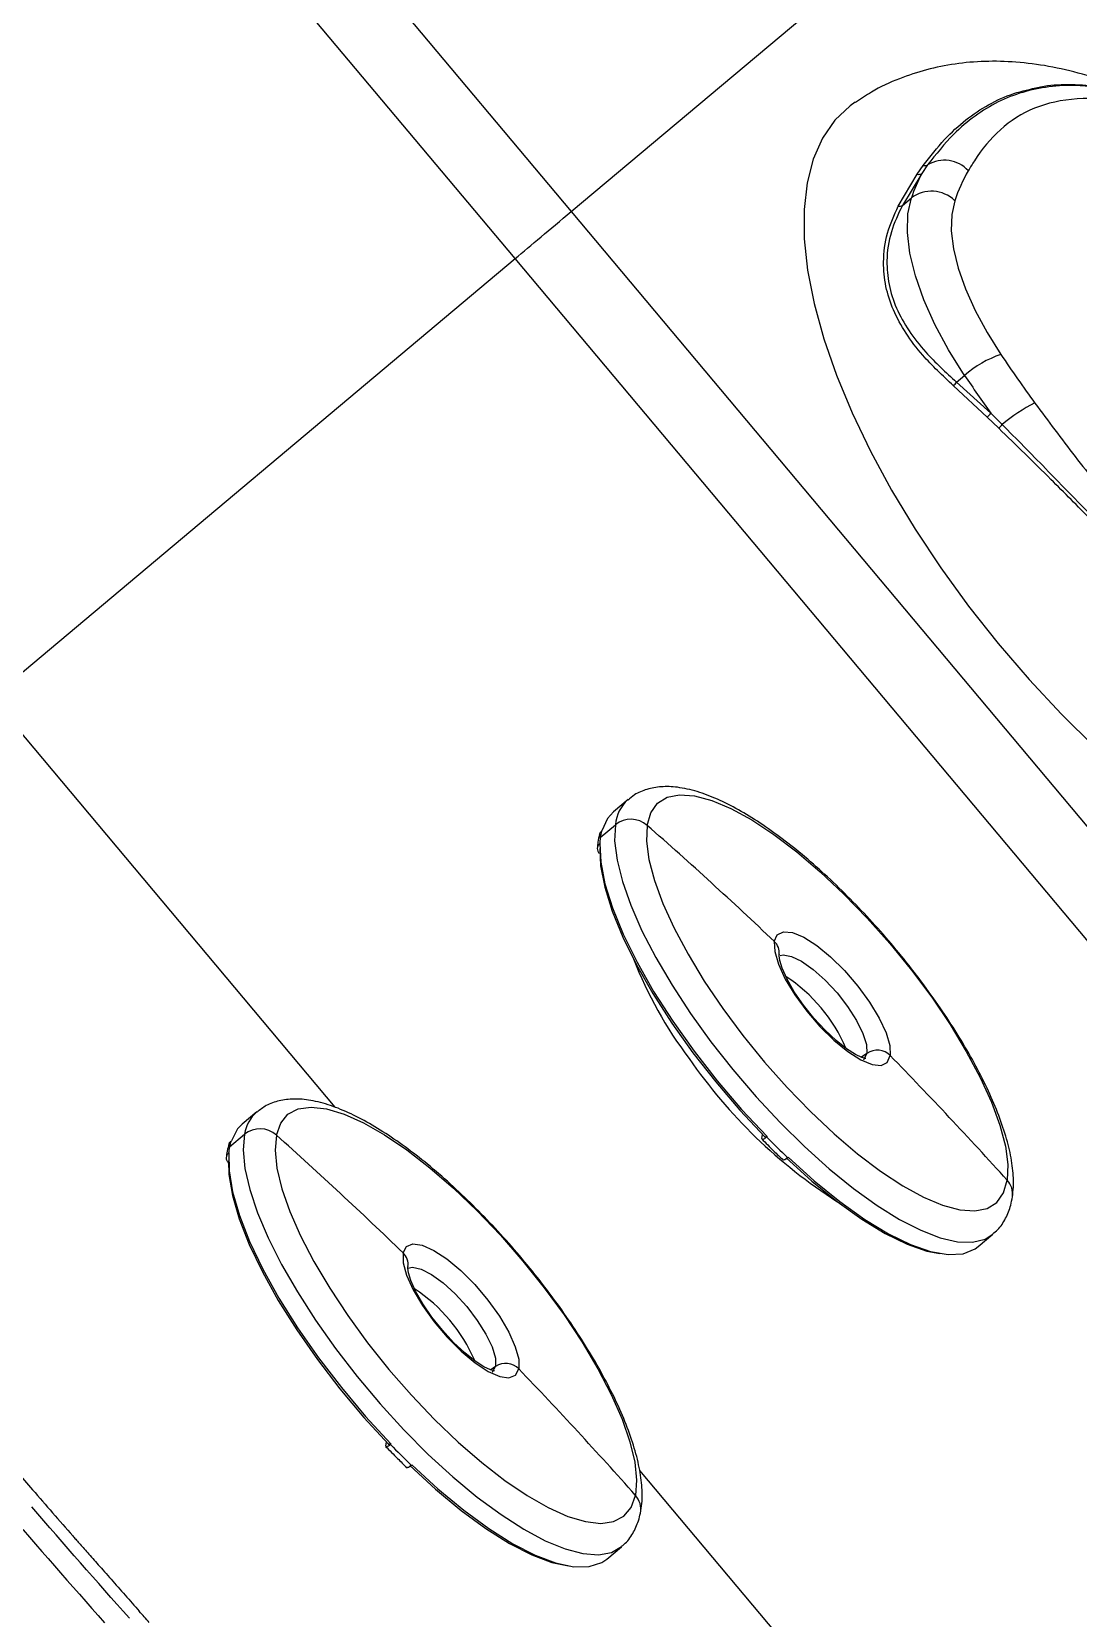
# Model space of a CAD drawing. Extents: x -50 to 28, y -10 to 124.
# Drawn here: x -41.12 to -37.75, y 10.8 to 15.9 of the extents above; entities that cross this region are included whole.
import ezdxf

# ---------------------------------------------------------------- set-up
doc = ezdxf.new("R2010")
doc.units = 0
doc.header["$MEASUREMENT"] = 0
doc.layers.add('GEOMETRY', color=2, linetype='Continuous', lineweight=25)

# ---------------------------------------------------------------- blocks, each defined once
blk = doc.blocks.new('2026 EXCURSION-ENTICE')
at = {"layer": 'GEOMETRY'}
for p, q in [((-30.6788, -60.2961), (-27.903, -63.6041)), ((-28.0833, -63.7554), (-30.9107, -60.3859)), ((-27.903, -63.6041), (-26.2701, -62.234)), ((-26.7891, -63.4834), (-26.7697, -63.4553)), ((-26.7552, -63.454), (-26.7739, -63.4811)), ((-26.8496, -63.5864), (-26.7891, -63.4834)), ((-26.7739, -63.4811), (-26.8365, -63.5844)), ((-26.8365, -63.5844), (-26.8074, -63.5599)), ((-27.903, -63.6041), (-25.1468, -66.8889)), ((-29.7689, -65.1698), (-28.0833, -63.7554)), ((-25.2755, -67.1016), (-28.0833, -63.7554)), ((-26.6617, -64.1528), (-26.6361, -64.1312)), ((-26.5636, -64.2656), (-26.6721, -64.1647)), ((-26.6617, -64.1528), (-26.5515, -64.253)), ((-26.5264, -64.3011), (-26.5636, -64.2656)), ((-26.5515, -64.253), (-26.5151, -64.2893)), ((-29.7689, -65.1698), (-28.6636, -66.4871)), ((-27.7196, -65.4964), (-27.7669, -65.536)), ((-27.8091, -65.6182), (-27.7604, -65.5773)), ((-27.8037, -65.5974), (-27.8051, -65.5986)), ((-27.8114, -65.6395), (-27.81, -65.6383)), ((-27.2333, -65.9957), (-27.2334, -65.996)), ((-26.9505, -66.3135), (-26.9681, -66.3259)), ((-28.9151, -66.5019), (-28.9624, -66.5416)), ((-29.0029, -66.6143), (-28.9542, -66.5735)), ((-27.289, -66.5871), (-27.287, -66.5744)), ((-27.2781, -66.5808), (-27.278, -66.58)), ((-27.272, -66.5814), (-27.2734, -66.5825)), ((-29.006, -66.6348), (-29.0046, -66.6336)), ((-28.9966, -66.5945), (-28.998, -66.5956)), ((-27.2057, -66.6492), (-27.2043, -66.648)), ((-26.5927, -66.9354), (-26.5454, -66.8958)), ((-28.4288, -67.0011), (-28.4288, -67.0011)), ((-28.1463, -67.3212), (-28.1619, -67.3321)), ((-28.4998, -67.5768), (-28.4973, -67.5646)), ((-28.489, -67.5704), (-28.4889, -67.5696)), ((-28.4832, -67.5707), (-28.4846, -67.5719)), ((-28.4171, -67.6395), (-28.4157, -67.6383)), ((-27.6828, -67.6559), (-26.417, -69.1644)), ((-27.7882, -67.941), (-27.7409, -67.9013))]:
    blk.add_line(p, q, dxfattribs=at)
at = {"layer": 'GEOMETRY', "flags": 128}
for points in [[(-26.9883, -63.2516), (-27.0046, -63.2633), (-27.0538, -63.3102), (-27.0935, -63.3676), (-27.1234, -63.435), (-27.1433, -63.5119), (-27.153, -63.5977), (-27.1524, -63.6915), (-27.1415, -63.7926), (-27.1204, -63.9001), (-27.0893, -64.0132), (-27.0484, -64.1308), (-26.9981, -64.2519), (-26.9389, -64.3755), (-26.8712, -64.5006), (-26.7955, -64.6261), (-26.7127, -64.7508), (-26.6233, -64.8739), (-26.5281, -64.9941), (-26.428, -65.1105), (-26.3237, -65.2221), (-26.2163, -65.3279)], [(-26.6361, -64.1312), (-26.6874, -64.0494), (-26.7314, -63.9677), (-26.7672, -63.8877), (-26.7943, -63.8107), (-26.812, -63.7382), (-26.8202, -63.6715), (-26.8186, -63.6117), (-26.8074, -63.5599)], [(-26.6678, -63.5689), (-26.6775, -63.6138), (-26.6789, -63.6656), (-26.6718, -63.7234), (-26.6564, -63.7862), (-26.633, -63.8529), (-26.6019, -63.9223), (-26.5638, -63.9931), (-26.5193, -64.064)], [(-27.6581, -65.5796), (-27.6461, -65.5388), (-27.6244, -65.5084), (-27.5933, -65.489), (-27.5535, -65.481), (-27.5055, -65.4844), (-27.4502, -65.4992), (-27.3885, -65.5252), (-27.3216, -65.5618), (-27.2505, -65.6086), (-27.1764, -65.6646), (-27.1007, -65.7289), (-27.0246, -65.8005), (-26.9494, -65.878), (-26.8764, -65.9602), (-26.8069, -66.0457), (-26.742, -66.1329), (-26.6829, -66.2205), (-26.6306, -66.3069), (-26.5859, -66.3906), (-26.5496, -66.4702), (-26.5224, -66.5443), (-26.5047, -66.6117), (-26.4969, -66.6713), (-26.4989, -66.7219)], [(-27.7669, -65.536), (-27.7859, -65.5572), (-27.8037, -65.5974)], [(-27.7604, -65.5773), (-27.7628, -65.6298), (-27.7552, -65.6911), (-27.7379, -65.7605), (-27.7109, -65.8367), (-27.6749, -65.9186), (-27.6303, -66.0048), (-27.5778, -66.0941), (-27.5183, -66.1849), (-27.4527, -66.276), (-27.3821, -66.3658), (-27.3076, -66.4529), (-27.2303, -66.536), (-27.1514, -66.6137), (-27.0723, -66.6848), (-26.9941, -66.7482), (-26.918, -66.8029), (-26.8454, -66.848), (-26.7773, -66.8829), (-26.7148, -66.9069), (-26.6589, -66.9197), (-26.6104, -66.9211), (-26.5702, -66.9111), (-26.5448, -66.8953)], [(-27.6581, -65.5796), (-27.6602, -65.6302), (-27.6523, -65.6897), (-27.6346, -65.7571), (-27.6074, -65.8313), (-27.5711, -65.9109), (-27.5265, -65.9946), (-27.4741, -66.081), (-27.415, -66.1685), (-27.3501, -66.2558), (-27.2806, -66.3413), (-27.2076, -66.4235), (-27.1324, -66.501), (-27.0563, -66.5726), (-26.9806, -66.6369), (-26.9065, -66.6929), (-26.8354, -66.7397), (-26.7685, -66.7763), (-26.7068, -66.8023), (-26.6515, -66.8171), (-26.6036, -66.8205), (-26.5637, -66.8124), (-26.5327, -66.7931), (-26.5109, -66.7627), (-26.4989, -66.7219)], [(-27.8105, -65.6541), (-27.808, -65.7103), (-27.7947, -65.7789), (-27.7707, -65.8558), (-27.7364, -65.9394), (-27.6924, -66.0284), (-27.6395, -66.1211), (-27.5786, -66.2159), (-27.5108, -66.3113), (-27.4373, -66.4053), (-27.3594, -66.4965), (-27.2785, -66.5832)], [(-27.81, -65.6383), (-27.8076, -65.6983), (-27.7942, -65.7677), (-27.77, -65.8454), (-27.7353, -65.93), (-27.6908, -66.02), (-27.6373, -66.1138), (-27.5757, -66.2098), (-27.5071, -66.3062), (-27.4327, -66.4014), (-27.3539, -66.4937), (-27.272, -66.5814)], [(-27.2487, -65.9531), (-27.2391, -65.9315), (-27.2192, -65.9218), (-27.1902, -65.9246), (-27.1538, -65.9397), (-27.112, -65.9663), (-27.0674, -66.0029), (-27.0224, -66.0472), (-26.9797, -66.0967), (-26.9418, -66.1486), (-26.9109, -66.1998), (-26.8888, -66.2474), (-26.8768, -66.2885), (-26.8755, -66.3208)], [(-27.2487, -65.9531), (-27.2474, -65.9854), (-27.2354, -66.0266), (-27.2133, -66.0741), (-27.1824, -66.1253), (-27.1445, -66.1772), (-27.1018, -66.2268), (-27.0568, -66.2711), (-27.0122, -66.3076), (-26.9704, -66.3342), (-26.934, -66.3494), (-26.905, -66.3522), (-26.8851, -66.3425), (-26.8755, -66.3208)], [(-26.9539, -66.3301), (-26.9547, -66.3299), (-26.9669, -66.3265), (-26.9876, -66.3166), (-27.0158, -66.2987), (-27.0491, -66.2725), (-27.0851, -66.2389), (-27.1212, -66.2), (-27.155, -66.1578), (-27.1845, -66.1151), (-27.2078, -66.0746), (-27.2237, -66.0392), (-27.2313, -66.0146), (-27.2335, -65.9997), (-27.2333, -65.9957), (-27.2333, -65.9957)], [(-27.2296, -65.9983), (-27.2199, -65.9964), (-27.1935, -66.0011), (-27.1607, -66.0171), (-27.1236, -66.0433), (-27.0848, -66.0781), (-27.0469, -66.1189), (-27.0126, -66.163), (-26.9841, -66.2075), (-26.9634, -66.2492), (-26.952, -66.2854), (-26.9505, -66.3135)], [(-26.9621, -66.3341), (-26.9591, -66.3317), (-26.9505, -66.3135)], [(-28.852, -66.5765), (-28.8381, -66.5376), (-28.8146, -66.5093), (-28.7818, -66.4921), (-28.7403, -66.4863), (-28.6908, -66.4919), (-28.6342, -66.5089), (-28.5715, -66.5369), (-28.5036, -66.5756), (-28.4319, -66.6242), (-28.3574, -66.6819), (-28.2815, -66.7477), (-28.2054, -66.8205), (-28.1306, -66.8991), (-28.0582, -66.982), (-27.9895, -67.0679), (-27.9256, -67.1554), (-27.8677, -67.2428), (-27.8168, -67.3288), (-27.7737, -67.4118), (-27.7391, -67.4905), (-27.7137, -67.5634), (-27.6979, -67.6294), (-27.692, -67.6873), (-27.696, -67.736)], [(-28.9624, -66.5416), (-28.9768, -66.5565), (-28.9966, -66.5945)], [(-28.9542, -66.5735), (-28.9586, -66.624), (-28.953, -66.6837), (-28.9376, -66.7515), (-28.9125, -66.8264), (-28.8783, -66.9072), (-28.8353, -66.9927), (-28.7844, -67.0815), (-28.7262, -67.1722), (-28.6618, -67.2633), (-28.5921, -67.3534), (-28.5183, -67.4412), (-28.4414, -67.5252), (-28.3628, -67.6041), (-28.2836, -67.6766), (-28.2051, -67.7417), (-28.1286, -67.7982), (-28.0551, -67.8453), (-27.986, -67.8823), (-27.9223, -67.9085), (-27.865, -67.9236), (-27.815, -67.9273), (-27.7731, -67.9195), (-27.7406, -67.9011)], [(-28.852, -66.5765), (-28.856, -66.6253), (-28.8501, -66.6831), (-28.8342, -66.7491), (-28.8088, -66.822), (-28.7743, -66.9007), (-28.7312, -66.9837), (-28.6802, -67.0697), (-28.6224, -67.1572), (-28.5585, -67.2446), (-28.4898, -67.3305), (-28.4174, -67.4135), (-28.3425, -67.492), (-28.2665, -67.5648), (-28.1906, -67.6306), (-28.1161, -67.6883), (-28.0443, -67.7369), (-27.9765, -67.7756), (-27.9137, -67.8037), (-27.8571, -67.8206), (-27.8077, -67.8262), (-27.7662, -67.8204), (-27.7334, -67.8032), (-27.7099, -67.7749), (-27.696, -67.736)], [(-29.0046, -66.6336), (-29.0044, -66.6917), (-28.9931, -66.7594), (-28.9709, -66.8356), (-28.9381, -66.919), (-28.8954, -67.0081), (-28.8436, -67.1014), (-28.7834, -67.197), (-28.7161, -67.2935), (-28.6427, -67.389), (-28.5646, -67.482), (-28.4832, -67.5707)], [(-29.0059, -66.6589), (-29.0047, -66.7038), (-28.9935, -66.7708), (-28.9715, -66.8461), (-28.9391, -66.9286), (-28.8969, -67.0167), (-28.8457, -67.1088), (-28.7862, -67.2034), (-28.7197, -67.2987), (-28.6472, -67.3932), (-28.57, -67.485), (-28.4895, -67.5727)], [(-27.2108, -66.6499), (-27.128, -66.7246), (-27.0462, -66.7907), (-26.967, -66.8472), (-26.8915, -66.893), (-26.8213, -66.9273), (-26.7576, -66.9496), (-26.7158, -66.9579)], [(-27.2043, -66.648), (-27.1205, -66.7236), (-27.0378, -66.7906), (-26.9576, -66.8477), (-26.8813, -66.8941), (-26.8103, -66.9288), (-26.7458, -66.9513), (-26.6889, -66.9611), (-26.6408, -66.9582), (-26.6021, -66.9424), (-26.5927, -66.9354)], [(-28.4437, -66.9559), (-28.433, -66.9354), (-28.4121, -66.927), (-28.3822, -66.9311), (-28.3451, -66.9475), (-28.3029, -66.9752), (-28.2581, -67.0127), (-28.2132, -67.0577), (-28.171, -67.1076), (-28.1337, -67.1596), (-28.1037, -67.2105), (-28.0826, -67.2575), (-28.0716, -67.2979), (-28.0715, -67.3291)], [(-28.4437, -66.9559), (-28.4435, -66.9871), (-28.4326, -67.0275), (-28.4115, -67.0745), (-28.3814, -67.1254), (-28.3442, -67.1774), (-28.3019, -67.2273), (-28.257, -67.2723), (-28.2122, -67.3097), (-28.17, -67.3375), (-28.1329, -67.3539), (-28.1031, -67.358), (-28.0822, -67.3496), (-28.0715, -67.3291)], [(-28.1493, -67.3356), (-28.1504, -67.3354), (-28.1627, -67.3319), (-28.1837, -67.3219), (-28.212, -67.3037), (-28.2454, -67.2773), (-28.2815, -67.2436), (-28.3175, -67.2045), (-28.3513, -67.1623), (-28.3806, -67.1196), (-28.4037, -67.0792), (-28.4194, -67.044), (-28.4269, -67.0196), (-28.429, -67.005), (-28.4288, -67.0011), (-28.4288, -67.0011)], [(-28.4286, -66.9999), (-28.4286, -67), (-28.4288, -67.001)], [(-28.4283, -67.0052), (-28.4132, -67.0019), (-28.3861, -67.0077), (-28.3527, -67.0247), (-28.3153, -67.0519), (-28.2765, -67.0873), (-28.2389, -67.1286), (-28.205, -67.1729), (-28.1772, -67.2172), (-28.1574, -67.2585), (-28.1468, -67.294), (-28.1463, -67.3212)], [(-28.1573, -67.3395), (-28.1559, -67.3384), (-28.1463, -67.3212)], [(-28.422, -67.6404), (-28.3392, -67.7165), (-28.2571, -67.7844), (-28.1772, -67.8428), (-28.101, -67.8907), (-28.0297, -67.9273), (-27.9646, -67.9518), (-27.9113, -67.9634)], [(-28.4157, -67.6383), (-28.3319, -67.7154), (-28.2488, -67.7841), (-28.168, -67.8432), (-28.0909, -67.8917), (-28.0188, -67.9287), (-27.9529, -67.9535), (-27.8946, -67.9658), (-27.8447, -67.9652), (-27.8042, -67.9519), (-27.7882, -67.941)]]:
    blk.add_lwpolyline(points, dxfattribs=at)
at = {"layer": 'GEOMETRY'}
for centre, radius, start, end in [((-26.7639, -63.4386), 0.0176, 250.7963, 299.4314), ((-26.7008, -63.5426), 0.104, 42.4349, 121.5409), ((-26.1778, -63.7328), 0.5167, 149.7465, 161.506), ((-26.2802, -63.7372), 0.5562, 152.5885, 161.4146), ((-26.7838, -63.4667), 0.0175, 252.5192, 304.5802), ((-26.7428, -63.646), 0.1076, 45.7875, 126.8654), ((-26.8456, -63.5695), 0.0174, 256.6702, 301.4334), ((-26.4124, -64.3847), 0.338, 108.4374, 131.4258), ((-22.6569, -61.4684), 4.6535, 213.9024, 216.2502), ((-22.6154, -61.4296), 4.844, 213.8987, 215.652), ((-26.7109, -64.1203), 0.0589, 311.1339, 326.5421), ((-26.1815, -64.682), 0.5153, 116.2972, 130.3516), ((-26.6141, -64.205), 0.0789, 309.7751, 322.4907), ((-26.5882, -64.2304), 0.0939, 311.1068, 321.1016), ((-27.6382, -65.5881), 0.1227, 131.9273, 174.9375), ((-27.7106, -65.6397), 0.0798, 48.826, 128.5891), ((-27.5817, -65.6528), 0.2301, 171.3469, 176.6935), ((-27.626, -65.646), 0.1853, 165.178, 171.3552), ((-36.9393, -76.1645), 14.0777, 46.49873, 48.75433), ((-27.2814, -65.9889), 0.0485, 352.0446, 47.6336), ((-26.4567, -65.5231), 1.3373, 201.3025, 217.1204), ((-27.4997, -66.5041), 0.5245, 23.3, 56.7114), ((-26.1393, -65.3746), 1.6816, 214.6274, 237.3231), ((-26.9174, -66.3624), 0.0591, 44.8053, 124.0319), ((-36.7246, -75.9466), 13.7717, 42.05436, 44.34325), ((-28.8383, -66.5904), 0.1172, 130.8869, 171.6981), ((-28.9049, -66.6355), 0.0792, 48.0974, 128.5054), ((-38.3273, -77.1855), 14.2243, 45.98541, 48.23067), ((-25.4892, -64.8396), 2.4942, 224.3297, 226.512), ((-28.7993, -66.6555), 0.2078, 168.568, 174.2917), ((-28.8383, -66.6476), 0.1679, 161.9788, 168.5745), ((-26.5467, -66.7663), 0.0653, 351.9176, 42.9305), ((-28.4772, -66.992), 0.0493, 350.6935, 47.0874), ((-28.6952, -67.5097), 0.5246, 23.3018, 56.7134), ((-28.1136, -67.37), 0.0587, 44.0764, 123.8744), ((-38.1298, -76.9887), 13.9455, 41.56632, 43.84141), ((-26.652, -65.8123), 2.5406, 223.8354, 225.9912), ((-27.7449, -67.7808), 0.0663, 349.1879, 42.4432)]:
    blk.add_arc(centre, radius, start, end, dxfattribs=at)
for points, knots in [([(-19.8034, -75.3764), (-20.3196, -75.3589), (-20.8361, -75.3401), (-21.608, -75.31), (-21.8648, -75.2996), (-22.3776, -75.2781), (-22.6337, -75.2669), (-23.4014, -75.2323), (-23.9128, -75.2077), (-24.6827, -75.1677), (-24.9398, -75.1539), (-25.4546, -75.125), (-25.7123, -75.11), (-26.4855, -75.063), (-27.0008, -75.0288), (-28.0314, -74.9528), (-28.5466, -74.9109), (-29.3183, -74.8405), (-29.5753, -74.8158), (-29.9606, -74.7766), (-30.0889, -74.7632), (-30.2813, -74.7425), (-30.3615, -74.7338), (-30.4457, -74.7245), (-30.4657, -74.7222), (-30.4737, -74.7213), (-30.4777, -74.7209), (-30.49, -74.7195), (-30.4989, -74.7185), (-30.5161, -74.7166), (-30.524, -74.7157), (-30.5398, -74.7139), (-30.5477, -74.713), (-30.5713, -74.7104), (-30.5867, -74.7086), (-30.6322, -74.7035), (-30.6613, -74.7002), (-30.7179, -74.6936), (-30.7458, -74.6904), (-30.8043, -74.6836), (-30.8348, -74.68), (-30.882, -74.6745), (-30.8979, -74.6726), (-30.9301, -74.6688), (-30.9461, -74.6669), (-30.9935, -74.6612), (-31.024, -74.6575), (-31.0698, -74.6515), (-31.085, -74.6494), (-31.1159, -74.645), (-31.1316, -74.6427), (-31.1552, -74.6392), (-31.1632, -74.638), (-31.1792, -74.6355), (-31.1871, -74.6343), (-31.2107, -74.6305), (-31.2264, -74.6279), (-31.2735, -74.62), (-31.3048, -74.6144), (-31.5866, -74.5618), (-31.8334, -74.4972), (-32.3156, -74.3338), (-32.5511, -74.2347), (-33.0055, -74.0043), (-33.2245, -73.8728), (-33.6416, -73.5802), (-33.8397, -73.4189), (-34.2109, -73.07), (-34.3841, -72.8823), (-34.7019, -72.4841), (-34.8466, -72.2736), (-35.1047, -71.8343), (-35.2181, -71.6054), (-35.3628, -71.2518), (-35.4069, -71.1322), (-35.4865, -70.89), (-35.522, -70.7674), (-35.5841, -70.5202), (-35.6108, -70.3955), (-35.6385, -70.2387), (-35.6437, -70.2072), (-35.6512, -70.1601), (-35.6536, -70.1444), (-35.6583, -70.1134), (-35.6605, -70.0982), (-35.6668, -70.0532), (-35.6706, -70.0238), (-35.6762, -69.9791), (-35.678, -69.9641), (-35.6817, -69.9336), (-35.6835, -69.918), (-35.6863, -69.8943), (-35.6872, -69.8866), (-35.689, -69.8718), (-35.6898, -69.8646), (-35.6916, -69.8492), (-35.6926, -69.841), (-35.6945, -69.825), (-35.6954, -69.817), (-35.7001, -69.7768), (-35.7039, -69.7444), (-35.7115, -69.6788), (-35.7153, -69.6456), (-35.723, -69.5784), (-35.7268, -69.5444), (-35.7382, -69.4425), (-35.7457, -69.3749), (-35.7547, -69.2923), (-35.7565, -69.2758), (-35.7601, -69.2431), (-35.7618, -69.2267), (-35.7652, -69.1951), (-35.7669, -69.18), (-35.7701, -69.1497), (-35.7717, -69.1342), (-35.7768, -69.0863), (-35.7802, -69.0541), (-35.7869, -68.9899), (-35.797, -68.8937), (-35.8068, -68.7974), (-35.8261, -68.6048), (-35.8387, -68.4764), (-35.8998, -67.8343), (-35.9434, -67.3203), (-36.0224, -66.2916), (-36.0579, -65.7769), (-36.1066, -65.0042), (-36.1222, -64.7464), (-36.152, -64.2309), (-36.1663, -63.973), (-36.2076, -63.2001), (-36.2331, -62.6858), (-36.2805, -61.6622), (-36.3024, -61.1525), (-36.3332, -60.3871), (-36.3431, -60.1319), (-36.3622, -59.6212), (-36.3715, -59.3657), (-36.3893, -58.8539), (-36.3979, -58.5977), (-36.4146, -58.0841), (-36.4226, -57.8268), (-36.4382, -57.3111), (-36.4457, -57.0529), (-36.4602, -56.5366), (-36.4672, -56.2784), (-36.4873, -55.5038), (-36.4996, -54.9873), (-36.534, -53.4373), (-36.5532, -52.4035), (-36.5854, -50.3354), (-36.5984, -49.3011), (-36.6191, -47.233), (-36.6267, -46.1992), (-36.6376, -44.1323), (-36.6408, -43.0992), (-36.6428, -41.5493), (-36.6431, -41.0327), (-36.6431, -40.2577), (-36.643, -39.9994), (-36.6429, -39.6765), (-36.6429, -39.6119), (-36.6429, -39.4827), (-36.6428, -39.418), (-36.6428, -39.2899), (-36.6428, -39.2267), (-36.6428, -39.1036), (-36.6428, -39.0437), (-36.6428, -38.9849)], [0, 0, 0, 0, 0.03125, 0.03125, 0.046875, 0.046875, 0.0625, 0.0625, 0.09375, 0.09375, 0.109375, 0.109375, 0.125, 0.125, 0.15625, 0.15625, 0.1875, 0.1875, 0.203125, 0.203125, 0.210937, 0.210937, 0.214844, 0.21582, 0.216064, 0.216064, 0.216309, 0.216309, 0.216797, 0.216797, 0.217285, 0.217285, 0.217773, 0.217773, 0.21875, 0.21875, 0.220703, 0.220703, 0.222656, 0.222656, 0.224609, 0.224609, 0.225586, 0.225586, 0.226562, 0.226562, 0.228516, 0.228516, 0.229492, 0.229492, 0.230469, 0.230469, 0.230957, 0.230957, 0.231445, 0.231445, 0.232422, 0.232422, 0.234375, 0.234375, 0.25, 0.25, 0.265625, 0.265625, 0.28125, 0.28125, 0.296875, 0.296875, 0.3125, 0.3125, 0.328125, 0.328125, 0.34375, 0.34375, 0.351562, 0.351562, 0.359375, 0.359375, 0.367187, 0.367187, 0.369141, 0.369141, 0.370117, 0.370117, 0.371094, 0.371094, 0.373047, 0.373047, 0.374023, 0.374023, 0.375, 0.375, 0.375488, 0.375488, 0.375977, 0.375977, 0.376465, 0.376465, 0.376953, 0.376953, 0.378906, 0.378906, 0.380859, 0.380859, 0.382812, 0.382812, 0.386719, 0.386719, 0.387695, 0.387695, 0.388672, 0.388672, 0.389648, 0.389648, 0.390625, 0.390625, 0.392578, 0.392578, 0.394531, 0.398437, 0.398437, 0.40625, 0.40625, 0.4375, 0.4375, 0.46875, 0.46875, 0.484375, 0.484375, 0.5, 0.5, 0.53125, 0.53125, 0.5625, 0.5625, 0.578125, 0.578125, 0.59375, 0.59375, 0.609375, 0.609375, 0.625, 0.625, 0.640625, 0.640625, 0.65625, 0.65625, 0.6875, 0.6875, 0.75, 0.75, 0.8125, 0.8125, 0.875, 0.875, 0.9375, 0.9375, 0.96875, 0.96875, 0.984375, 0.984375, 0.988281, 0.988281, 0.992187, 0.992187, 0.996094, 0.996094, 1, 1, 1, 1]), ([(-26.0782, -63.2272), (-26.0967, -63.2189), (-26.1557, -63.1923), (-26.2515, -63.1616), (-26.3638, -63.135), (-26.4687, -63.1214), (-26.5694, -63.1188), (-26.6658, -63.127), (-26.7581, -63.1455), (-26.8486, -63.1756), (-26.9258, -63.2107), (-26.9703, -63.2411), (-26.9869, -63.2525)], [0, 0, 0, 0, 0.062035, 0.197917, 0.316766, 0.429654, 0.53673, 0.638961, 0.73749, 0.833372, 0.937492, 1, 1, 1, 1]), ([(-26.7697, -63.4553), (-26.747, -63.4265), (-26.7029, -63.3705), (-26.6329, -63.3069), (-26.5588, -63.2575), (-26.4806, -63.2217), (-26.4239, -63.2096), (-26.3965, -63.2038)], [0, 0, 0, 0, 0.209783, 0.407623, 0.605482, 0.809331, 1, 1, 1, 1]), ([(-26.2053, -63.205), (-26.228, -63.2022), (-26.2831, -63.1952), (-26.3648, -63.2005), (-26.4499, -63.2179), (-26.5293, -63.249), (-26.6033, -63.2942), (-26.6796, -63.3585), (-26.7279, -63.4195), (-26.7552, -63.454)], [0, 0, 0, 0, 0.100791, 0.244888, 0.384943, 0.524997, 0.669057, 0.813115, 1, 1, 1, 1]), ([(-26.3965, -63.2038), (-26.3946, -63.2033), (-26.3651, -63.1957), (-26.3028, -63.1945), (-26.2322, -63.1958), (-26.1902, -63.2053), (-26.1801, -63.2076)], [0, 0, 0, 0, 0.028253, 0.447793, 0.867327, 1, 1, 1, 1]), ([(-25.778, -63.3526), (-25.8226, -63.3351), (-25.9024, -63.3037), (-26.0128, -63.2701), (-26.1378, -63.2427), (-26.2768, -63.2345), (-26.4159, -63.2649), (-26.5251, -63.3353), (-26.5881, -63.4124), (-26.6177, -63.4617), (-26.6241, -63.4725)], [0, 0, 0, 0, 0.113314, 0.203025, 0.292712, 0.459327, 0.623089, 0.788453, 0.954097, 1, 1, 1, 1]), ([(-26.6721, -64.1647), (-26.7066, -64.1322), (-26.7642, -64.078), (-26.8267, -63.9957), (-26.8675, -63.9216), (-26.8923, -63.8441), (-26.9, -63.7602), (-26.8883, -63.6708), (-26.8626, -63.6149), (-26.8496, -63.5864)], [0, 0, 0, 0, 0.18374, 0.307284, 0.433662, 0.557175, 0.6842, 0.839564, 1, 1, 1, 1]), ([(-26.8365, -63.5844), (-26.8497, -63.6121), (-26.8762, -63.6674), (-26.8894, -63.7555), (-26.882, -63.8388), (-26.8581, -63.915), (-26.817, -63.9879), (-26.7544, -64.0684), (-26.6963, -64.1213), (-26.6617, -64.1528)], [0, 0, 0, 0, 0.1581473, 0.3160961, 0.4411291, 0.566123, 0.6909479, 0.8158743, 1, 1, 1, 1]), ([(-26.4097, -64.2201), (-26.3671, -64.2776), (-26.2818, -64.3927), (-26.1281, -64.5834), (-25.946, -64.7834), (-25.7349, -64.9826), (-25.52, -65.1537), (-25.3431, -65.2731), (-25.2393, -65.3357), (-25.2061, -65.3556)], [0, 0, 0, 0, 0.123109, 0.246087, 0.417508, 0.584005, 0.75227, 0.920794, 1, 1, 1, 1]), ([(-26.5151, -64.2893), (-26.4687, -64.3362), (-26.3666, -64.4393), (-26.2082, -64.6034), (-26.039, -64.7746), (-25.8689, -64.9403), (-25.6977, -65.0961), (-25.5301, -65.2423), (-25.3806, -65.3689), (-25.2936, -65.4445), (-25.2557, -65.4775)], [0, 0, 0, 0, 0.109289, 0.240653, 0.372441, 0.503824, 0.63517, 0.766922, 0.898249, 1, 1, 1, 1]), ([(-25.2664, -65.4899), (-25.2931, -65.4653), (-25.3553, -65.408), (-25.4625, -65.3143), (-25.5858, -65.2065), (-25.7143, -65.092), (-25.8441, -64.9727), (-25.9726, -64.8504), (-26.1004, -64.7252), (-26.2288, -64.5964), (-26.3708, -64.4524), (-26.4703, -64.3557), (-26.5264, -64.3011)], [0, 0, 0, 0, 0.074578, 0.173246, 0.271929, 0.37367, 0.475414, 0.572737, 0.670057, 0.77015, 0.870233, 1, 1, 1, 1]), ([(-26.4821, -66.7755), (-26.4809, -66.7651), (-26.4774, -66.7357), (-26.4801, -66.6832), (-26.4924, -66.6162), (-26.5141, -66.5432), (-26.5445, -66.4658), (-26.5825, -66.3855), (-26.6276, -66.303), (-26.679, -66.2192), (-26.736, -66.135), (-26.7979, -66.0514), (-26.8639, -65.9696), (-26.933, -65.8905), (-27.0045, -65.8152), (-27.0773, -65.7447), (-27.1505, -65.6799), (-27.2234, -65.6217), (-27.295, -65.5708), (-27.3649, -65.528), (-27.4326, -65.4938), (-27.498, -65.4691), (-27.558, -65.4557), (-27.6118, -65.4535), (-27.6582, -65.462), (-27.6952, -65.4767), (-27.7129, -65.4924), (-27.7196, -65.4984)], [0, 0, 0, 0, 0.022948, 0.064667, 0.108119, 0.152032, 0.195376, 0.238174, 0.280571, 0.322695, 0.364639, 0.40647, 0.448241, 0.489994, 0.531764, 0.573586, 0.615507, 0.657586, 0.699901, 0.742563, 0.785727, 0.82959, 0.874275, 0.912705, 0.947523, 0.980111, 1, 1, 1, 1]), ([(-27.8116, -65.6083), (-27.8135, -65.6164), (-27.8169, -65.631), (-27.8182, -65.6473), (-27.8187, -65.6545)], [0, 0, 0, 0, 0.55492, 1, 1, 1, 1]), ([(-27.8113, -65.6091), (-27.8111, -65.6078), (-27.8103, -65.6037), (-27.8072, -65.6007), (-27.8051, -65.5986)], [0, 0, 0, 0, 0.318919, 1, 1, 1, 1]), ([(-27.8114, -65.6396), (-27.8134, -65.6417), (-27.8175, -65.6459), (-27.8192, -65.6544), (-27.818, -65.663), (-27.8141, -65.6676), (-27.8122, -65.6699)], [0, 0, 0, 0, 0.2506569, 0.500369, 0.7492605, 1, 1, 1, 1]), ([(-27.6798, -67.7932), (-27.6781, -67.7829), (-27.6733, -67.7543), (-27.6742, -67.7032), (-27.6841, -67.638), (-27.7037, -67.5662), (-27.7321, -67.4898), (-27.7684, -67.4101), (-27.8119, -67.328), (-27.8619, -67.2444), (-27.9177, -67.1602), (-27.9785, -67.0764), (-28.0436, -66.9941), (-28.1121, -66.9142), (-28.1831, -66.838), (-28.2556, -66.7662), (-28.3289, -66.7), (-28.4019, -66.6402), (-28.4739, -66.5876), (-28.5442, -66.5428), (-28.6125, -66.5065), (-28.6784, -66.4795), (-28.7393, -66.4635), (-28.7943, -66.4586), (-28.8422, -66.4644), (-28.8834, -66.4782), (-28.9046, -66.4951), (-28.9142, -66.5027)], [0, 0, 0, 0, 0.022844, 0.063396, 0.106065, 0.14971, 0.192852, 0.235424, 0.277565, 0.319408, 0.361054, 0.402573, 0.444022, 0.485444, 0.526876, 0.568349, 0.609909, 0.651611, 0.693526, 0.735757, 0.778445, 0.82178, 0.865925, 0.905002, 0.940376, 0.973119, 1, 1, 1, 1]), ([(-27.2892, -66.5888), (-27.2765, -66.6017), (-27.2535, -66.625), (-27.2304, -66.6471), (-27.2201, -66.6569)], [0, 0, 0, 0, 0.554417, 1, 1, 1, 1]), ([(-27.289, -66.5871), (-27.2889, -66.5881), (-27.2888, -66.5903), (-27.2854, -66.5902), (-27.28, -66.5877), (-27.2756, -66.5843), (-27.2734, -66.5825)], [0, 0, 0, 0, 0.249258, 0.500325, 0.751368, 1, 1, 1, 1]), ([(-27.272, -66.5814), (-27.2729, -66.5821), (-27.2748, -66.5835), (-27.277, -66.5846), (-27.2781, -66.5845), (-27.2785, -66.584), (-27.2785, -66.5835), (-27.2785, -66.5832)], [0, 0, 0, 0, 0.2494959, 0.4992841, 0.7490917, 0.8731647, 1, 1, 1, 1]), ([(-29.006, -66.6349), (-29.008, -66.637), (-29.0121, -66.6412), (-29.0139, -66.6497), (-29.0126, -66.6584), (-29.0088, -66.6631), (-29.0069, -66.6654)], [0, 0, 0, 0, 0.250657, 0.500369, 0.749261, 1, 1, 1, 1]), ([(-29.0042, -66.6042), (-29.0065, -66.6121), (-29.0106, -66.6262), (-29.0125, -66.642), (-29.0133, -66.6491)], [0, 0, 0, 0, 0.554935, 1, 1, 1, 1]), ([(-29.004, -66.6051), (-29.0038, -66.6041), (-29.0031, -66.6004), (-29.0002, -66.5977), (-28.998, -66.5956)], [0, 0, 0, 0, 0.251312, 1, 1, 1, 1]), ([(-27.2057, -66.6492), (-27.208, -66.651), (-27.2124, -66.6545), (-27.2177, -66.6569), (-27.2212, -66.6571), (-27.2213, -66.6548), (-27.2213, -66.6537)], [0, 0, 0, 0, 0.25059, 0.500234, 0.749123, 1, 1, 1, 1]), ([(-26.5455, -66.8937), (-26.5402, -66.8897), (-26.5228, -66.8765), (-26.5027, -66.8445), (-26.4882, -66.8084), (-26.4837, -66.7844), (-26.4821, -66.7755)], [0, 0, 0, 0, 0.145422, 0.473682, 0.80565, 1, 1, 1, 1]), ([(-30.0034, -67.2942), (-29.9819, -67.3192), (-29.9385, -67.3695), (-29.873, -67.4456), (-29.8064, -67.5226), (-29.7277, -67.6136), (-29.6281, -67.7284), (-29.5508, -67.817), (-29.5076, -67.8665)], [0, 0, 0, 0, 0.1306231, 0.2631818, 0.3976885, 0.534161, 0.7396618, 1, 1, 1, 1]), ([(-28.5001, -67.5784), (-28.4874, -67.5914), (-28.4646, -67.615), (-28.4415, -67.6375), (-28.4312, -67.6475)], [0, 0, 0, 0, 0.554421, 1, 1, 1, 1]), ([(-28.4998, -67.5768), (-28.4998, -67.5778), (-28.4997, -67.5798), (-28.4964, -67.5796), (-28.4912, -67.5771), (-28.4868, -67.5736), (-28.4846, -67.5719)], [0, 0, 0, 0, 0.249258, 0.500325, 0.751368, 1, 1, 1, 1]), ([(-28.4832, -67.5707), (-28.4841, -67.5714), (-28.4859, -67.5728), (-28.4881, -67.5739), (-28.4892, -67.5739), (-28.4896, -67.5734), (-28.4895, -67.5729), (-28.4895, -67.5727)], [0, 0, 0, 0, 0.249496, 0.499284, 0.749092, 0.873165, 1, 1, 1, 1]), ([(-28.4171, -67.6395), (-28.4193, -67.6413), (-28.4238, -67.6448), (-28.4289, -67.6473), (-28.4324, -67.6476), (-28.4323, -67.6455), (-28.4323, -67.6445)], [0, 0, 0, 0, 0.2505903, 0.5002339, 0.7491231, 1, 1, 1, 1]), ([(-27.7412, -67.9), (-27.7383, -67.8981), (-27.7229, -67.8876), (-27.7034, -67.859), (-27.6871, -67.8244), (-27.6817, -67.8014), (-27.6798, -67.7932)], [0, 0, 0, 0, 0.082257, 0.44152, 0.800895, 1, 1, 1, 1]), ([(-29.5076, -67.8665), (-29.5044, -67.8701), (-29.4975, -67.8778), (-29.4863, -67.8904), (-29.4734, -67.9049), (-29.4589, -67.9214), (-29.4426, -67.9398), (-29.4247, -67.9602), (-29.4051, -67.9825), (-29.3914, -67.998), (-29.3843, -68.006)], [0, 0, 0, 0, 0.0768065, 0.1673605, 0.2716771, 0.3897665, 0.5216369, 0.6672952, 0.8267478, 1, 1, 1, 1])]:
    blk.add_open_spline(points, degree=3, knots=knots, dxfattribs=at)
for points in [[(-28.0833, -63.7554), (-28.0321, -63.7124), (-27.9718, -63.6619), (-27.903, -63.6041)], [(-29.7273, -67.7783), (-29.6204, -67.9015), (-29.5131, -68.0241), (-29.4051, -68.1461)], [(-29.3252, -68.1316), (-29.4306, -68.0129), (-29.5354, -67.8935), (-29.6397, -67.7735)], [(-29.3843, -68.006), (-29.3541, -68.0405), (-29.3237, -68.0748), (-29.2933, -68.1092)], [(-29.261, -68.1455), (-29.2718, -68.1334), (-29.2825, -68.1213), (-29.2933, -68.1091)]]:
    blk.add_open_spline(points, degree=3, dxfattribs=at)

msp = doc.modelspace()

# ---------------------------------------------------------------- block references
msp.add_blockref('2026 EXCURSION-ENTICE', (-11.4819, 78.9272))

doc.saveas('drawing.dxf')
